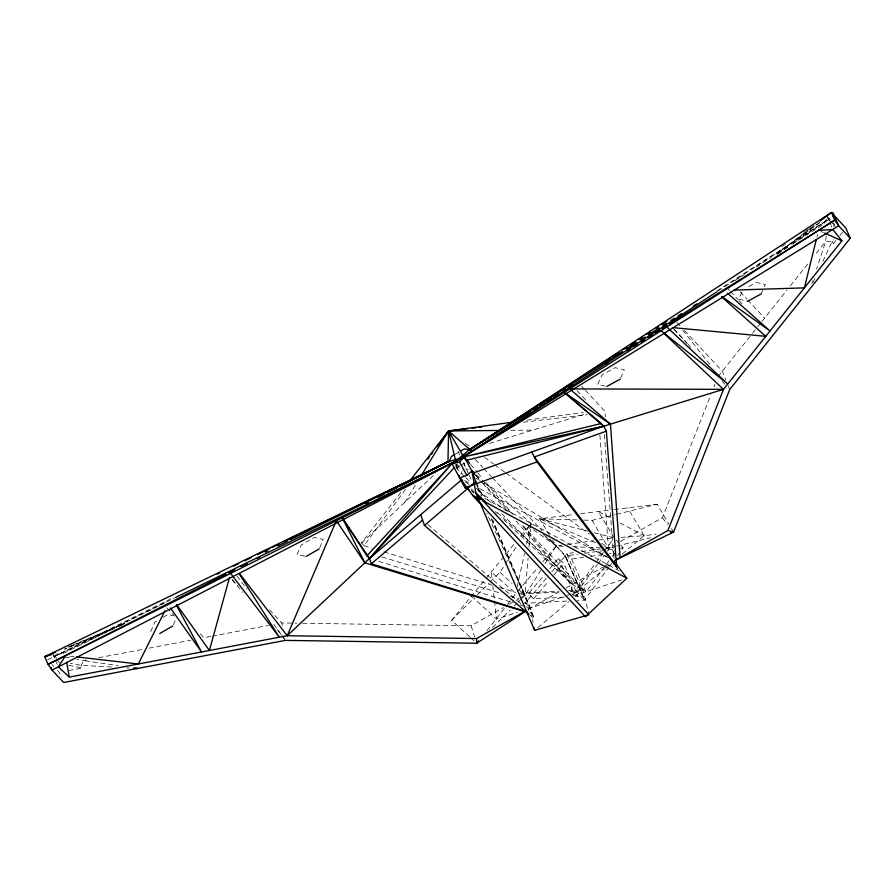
<?xml version="1.0" encoding="UTF-8"?>
<svg xmlns="http://www.w3.org/2000/svg" width="895" height="895" viewBox="0 0 895 895"><rect width="100%" height="100%" fill="white"/><g stroke="black" fill="none" stroke-linecap="round" stroke-linejoin="round"><path stroke-width="0.67" stroke-dasharray="4.47 3.36" d="M614.004 558.245L614.093 550.101M522.042 598.263L525.007 595.332L528.072 558.1M528.99 547.069L530.466 529.146M530.578 527.77L530.914 523.631L520.342 536.519M826.163 236.09L825.626 241.594L816.553 269.071M833.681 226.502L833.939 223.817L827.428 216.803M835.852 240.643L833.346 243.787L833.737 239.77M571.446 591.271L572.218 584.524L521.013 524M517.254 586.751L524.526 553.177M526.562 543.78L530.914 523.631L521.337 538.723M816.945 237.074L817.605 234.4M811.799 283.458L812.671 280.84M461.048 474.081L461.954 471.531M464.08 465.601L464.829 463.476M620.559 541.363L662.423 517.724L710.887 394.706M713.941 386.931L714.971 384.347M826.376 219.107L824.452 223.605L791.281 244.727L833.122 216.344M150.74 631.601L154.813 622.103L157.196 620.727M173.339 624.777L175.89 618.848M319.716 547.729L323.285 539.417L314.279 537.481L301.19 545.044L297.118 554.542L306.124 556.477M620.66 377.981L624.33 369.769L615.245 367.7L601.966 375.027L597.77 384.414L606.844 386.483M741.91 292.15L738.755 299.198L747.84 301.257M761.119 293.929L765.326 284.543L756.241 282.473L746.587 287.81M812.996 282.451L815.916 276.208M822.919 261.217L832.249 241.236L825.626 241.594L814.428 255.634M404.73 502.419L415.694 484.553M490.102 582.153L499.958 572.375L504.388 565.416M505.127 564.253L516.918 545.681M519.928 598.196L525.007 595.332L540.647 570.652M545.122 563.593L556.298 545.972L561.825 545.2M609.238 566.703L584.592 600.097L577.499 600.478M400.77 492.485L361.502 543.019L363.985 545.704L405.446 489.464M572.408 594.571L595.332 563.503M596.159 562.396L603.554 552.36M604.382 551.253L613.422 538.991M609.025 560.785L585.956 592.043L581.045 586.684L597.513 564.365M598.341 563.246L604.103 555.437M607.403 550.973L609.875 547.617L613.97 552.081M612.325 556.321L614.787 552.976L609.383 553.725M610.054 565.595L611.688 563.38M617.416 555.627L623.133 547.863L620.47 544.876M487.014 630.628L506.57 605.714M507.409 604.606L511.604 599.035M512.443 597.927L515.8 593.474L491.277 571.961L492.037 578.897M718.025 376.571L751.655 334.383M752.527 333.298L756.846 327.883M757.707 326.798L760.291 323.554M762.003 321.406L786.895 290.181M790.33 285.863L809.259 262.123M840.025 235.407L842.531 232.264M469.662 636.815L451.628 620.291L485.247 579.322M486.108 578.271L514.178 544.037M517.601 591.36L537.403 568.135M542.795 561.803L556.298 545.972L563.168 546.263M564.197 597.211L533.532 598.867L528.408 593.687L544.406 574.926M549.731 568.672L558.614 558.256L563.749 563.425L578.148 596.45L575.351 596.607M546.431 578.125L524.951 603.319L567.822 601.004M551.801 571.827L565.45 555.817L548.68 537.828M533.532 598.867L548.635 581.146M553.971 574.892L563.749 563.425M455.801 466.038L457.703 464.002M451.628 620.291L473.332 598.777M477.281 594.873L489.117 583.137M492.451 627.596L510.206 609.998M514.155 606.083L517.109 603.152M518.104 602.167L521.058 599.236M361.502 543.019L435.899 473.153M622.293 553.983L644.165 535.691L656.192 534.203M537.783 627.641L568.795 601.72M575.205 596.361L583.003 589.85L521.259 523.832M572.643 595.209L604.572 568.739M605.613 567.877L610.837 563.548M775.909 254.292L812.526 226.703M819.563 222.497L777.117 253.665L819.518 222.587M777.509 254.135L790.128 245.51M528.139 609.629L530.478 608.097L565.886 595.79M781.615 246.606L786.313 243.552M803.889 232.118L815.613 224.488M718.249 290.92L828.479 219.309L835.035 226.379L833.939 223.817M716.761 290.998L828.479 219.309M735.131 280.493L744.495 274.53M756.185 267.079L771.4 257.391M777.24 253.665L790.106 245.476M163.136 617.281L167.902 614.541L175.621 616.196M454.984 454.369L458.553 452.299M456.349 467.861L459.918 465.792M461.104 465.109L464.673 463.051M302.611 623.267L471.072 625.784L503.359 607.548M509.344 604.17L518.91 598.766L509.602 595.925M605.747 548.064L608.488 548.188L613.567 545.312M528.453 609.249L559.106 591.942M566.255 587.892L603.23 567.016M604.427 566.345L610.39 562.977M47.648 659.816L174.044 597.289M165.239 602.704L62.135 654.077L55.624 654.1M59.596 662.725L53.968 656.673L174.402 598.05M113.385 629.04L53.968 656.673M118.442 626.69L124.752 623.748M67.93 647.051L71.801 645.44M73.088 644.903L124.606 623.446M567.195 595.343L583.003 589.85L588.597 613.5M573.426 595.869L621.6 579.971M471.452 596.126L496.49 619.072L517.411 612.325M527.86 608.947L530.478 608.097L534.27 618.803L530.053 615.212M489.509 443.417L586.572 413.568M583.764 520.118L592.054 520.375L615.1 514.659M616.454 514.323L657.131 504.243L668.766 523.944M604.662 546.543L608.488 548.188L615.268 546.498M616.621 546.163L650.52 537.761M86.412 660.04L83.682 660.566L76.936 659.268M98.707 657.713L143.603 649.188M148.984 648.159L190.691 640.238M210.784 636.423L203.937 637.721L199.272 632.709M212.16 636.166L268.377 625.482M68.725 670.489L82.284 667.916L81.188 665.354L83.682 660.566L118.218 665.634M567.34 544.428L593.553 540.77M599.068 539.998L614.25 537.884L598.33 511.515L610.39 517.869M581.045 586.684L566.647 553.658L573.404 552.707M581.504 551.577L600.422 548.937M605.825 548.188L609.875 547.617M545.883 536.72L556.298 545.972L565.192 555.963L577.857 554.195M584.726 553.233L602.559 550.738M608.041 549.977L613.534 549.206M620.392 548.255L623.133 547.863M566.647 553.658L571.569 559.017L583.719 557.317M590.476 556.366L603.98 554.486M526.976 420.191L583.372 412.438M549.731 535.333L539.528 518.776L573.706 514.558M580.553 513.708L613.03 509.691M614.362 509.535L657.131 504.243M523.407 422.194L587.154 414.721M621.04 537.38L644.165 535.691L627.731 507.879M518.574 593.318L558.905 591.147M568.649 590.622L583.003 589.85L495.528 510.888M528.408 593.687L559.073 592.031M570.227 591.427L573.013 591.282L578.148 596.45M510.698 430.327L532.793 430.103M269.54 609.819L281.735 622.954L297.039 623.177M595.723 542.739L539.528 518.776L576.85 519.917M572.778 546.666L600.254 547.829M111.427 667.021L81.188 665.354L70.313 663.273M126.553 667.86L129.305 668.017M69.653 656.125L75.146 656.751M64.776 656.93L70.179 657.97M68.691 665.298L82.284 667.916M539.528 518.776L587.556 531.059M594.235 532.76L612.907 537.537M381.975 556.947L501.625 593.486M363.985 545.704L371.973 548.165M383.955 551.857L491.735 585.073M499.723 587.534L515.688 592.456M521.013 594.101L525.007 595.332L486.79 513.148M378.775 561.344L511.85 602.357M519.838 604.819L525.152 606.463M526.484 606.866L530.478 608.097L533.129 622.484M529.717 612.627L532.38 613.455L528.151 609.864M455.04 464.539L459.75 466.351M465.758 468.667L468.208 469.606M821.051 231.492L823.501 232.588M583.003 589.85L572.218 584.524L501.323 517.344M620.034 522.96L644.165 535.691M464.606 480.537L469.517 483.177M607.817 557.641L479.34 488.469L483.009 497.072M471.866 491.478L474.171 492.72M484.676 498.381L619.228 570.82M455.533 465.892L462.413 470.009M476.14 478.254L479.552 480.302M484.117 483.043L606.81 556.656M465.366 481.902L471.05 485.907M477.874 490.706L508.561 512.332M533.565 529.952L556.298 545.972L552.651 540.054M465.467 443.349L469.964 446.65M484.609 457.39L493.615 463.99M494.745 464.818L504.881 472.247M506.011 473.063L589.346 534.147M601.731 543.231L608.488 548.188L599.717 432.867M427.844 524.582L521.819 604.472M543.097 534.36L556.298 545.972M476.039 474.708L533.375 525.611M499.958 572.375L511.985 583.395M518.999 589.816L525.007 595.332M470.658 637.732L474.663 641.402M471.419 489.017L474.361 491.791M495.248 511.582L497.273 513.506M524.604 602.245L530.478 608.097L492.765 519.883M455.98 467.727L464.706 476.487M465.668 477.46L470.524 482.338M476.33 488.178L492.944 504.869M501.748 513.719L572.218 584.524L515.811 520.722M475.267 459.471L482.897 467.604M483.848 468.622L491.478 476.767M492.429 477.785L542.001 530.701M475.67 475.077L480.425 480.156M481.376 481.163L511.761 513.674M471.083 490.08L473.936 493.123M740.098 291.848L746.687 298.941M747.627 299.948L764.565 318.195M726.74 287.429L729.537 290.439M730.477 291.446L737.928 299.467M738.856 300.474L743.521 305.486M676.956 322.401L680.737 326.474M684.518 330.535L722.299 371.212L725.767 379.748M673.935 329.114L687.069 343.255M688.009 344.262L690.828 347.294M581.649 386.248L584.446 389.258M585.375 390.265L604.964 411.353L605.367 416.913M577.13 390.701L587.377 401.721M232.308 579.703L237.969 585.8M166.895 607.806L173.485 614.899M53.845 655.162L56.642 658.172M52.1 664.616L53.879 666.54M57.448 670.377L59.227 672.29L61.419 677.403M673.98 329.181L687.203 343.501M722.164 381.315L725.006 384.38M575.597 590.241L584.592 600.097L565.349 555.94L584.703 599.941M616.017 539.875L619.575 543.869M475.502 475.111L481.846 482.293M482.752 483.322L508.416 512.354M232.129 579.882L243.16 592.4M470.613 464.427L476.934 471.9M477.84 472.963L482.349 478.299M485.963 482.573L512.936 514.446M682.684 330.143L710.91 365.753M662.423 517.724L667.569 524.336M237.018 576.078L247.042 589.38M277.092 629.297L284.599 639.276M273.87 624.441L281.578 635.07M282.35 636.132L284.666 639.321M671.507 528.576L673.566 532.055M592.054 520.375L608.488 548.188M457.983 451.203L459.739 454.996M463.274 462.581L468.566 473.958M469.148 475.223L472.09 481.544M477.606 487.372L481.465 496.188M491.489 519.078L530.478 608.097M571.569 559.017L585.956 592.043M565.226 556.075L584.413 600.109M558.614 558.256L573.013 591.282M827.383 216.758L831.757 226.972M832.249 241.236L833.346 243.787M478.4 488.111L481.689 495.785M491.545 518.854L534.27 618.803M52.872 654.111L57.258 664.336M728.239 385.834L729.727 389.493M471.072 625.784L474.674 637.005M456.517 464.483L458.106 471.184M281.735 622.954L282.305 625.627M492.809 585.822L494.342 599.672M494.499 601.06L496.49 619.072M604.349 434.534L613.757 558.178M124.662 623.502L64.529 649.199L124.651 623.502"/><path stroke-width="1.34" d="M816.285 239.748L804.392 287.866L734.023 290.103M229.523 577.376L209.408 650.497L176.762 604.763M614.988 560.382L667.894 530.5L723.507 389.347L841.904 240.811L832.853 229.534L818.601 230.395M615.212 560.359L673.566 532.055L729.727 389.493L850.25 238.294L845.865 228.08L834.285 215.605M239.457 573.505L287.206 635.718L336.307 520.722L364.847 562.821L524.392 611.542L476.554 638.56L287.206 635.718L69.273 677.112L58.354 666.887L52.022 670.042L48.039 664.37L44.75 656.706L447.97 461.82L458.441 458.687L469.83 449.469L831.388 212.495L833.189 213.055L838.671 225.831L850.25 238.294M448.865 462.368L451.416 456.428L453.799 455.052M164.96 610.759L138.311 664L76.511 656.908M420.807 476.218L448.574 430.965L511.839 422.272M65.525 655.655L58.354 666.887L464.281 456.953L469.707 463.353M427.844 459.09L429.499 456.842M431.155 454.593L432.822 452.344M436.961 446.717L448.574 430.965L467.973 428.694M409.306 481.499L448.574 430.965L499.656 430.45M50.925 667.48L52.022 670.042L63.612 682.505L285.438 640.384L476.677 643.236L478.4 641.133M287.206 635.718L369.467 558.48L452.892 462.625L366.972 555.795L369.467 558.48L371.358 563.828L527.054 611.811M364.847 562.821L342.226 517.769L369.467 558.48L453.91 468.063M469.562 490.247L464.952 487.764L452.098 463.834L459.594 461.965L464.281 456.953L471.878 471.016L477.852 486.824M476.554 638.56L476.677 643.236L478.646 641.279M614.764 562.038L626.802 578.248L585.453 616.767L472.526 495.181L459.694 477.896L459.057 475.211M369.467 558.48L461.563 479.809M462.536 480.939L459.694 477.896L466.81 475.334L471.878 471.016L473.958 472.862M371.358 563.828L422.563 520.096M528.99 614.306L424.465 525.443L475.67 481.711M820.29 220.852L831.388 212.495L834.677 220.159L838.671 225.831L452.098 463.834L717.074 291.68M476.677 643.236L525.801 611.162M571.804 383.116L469.83 449.469L448.574 430.965L447.97 461.82L399.383 486.421M574.154 381.594L587.042 373.204M589.391 371.682L595.253 367.867M597.591 366.346L610.491 357.955M612.829 356.434L618.691 352.619M623.379 349.565L626.903 347.271M630.416 344.989L635.103 341.935M638.616 339.652L642.14 337.359M646.828 334.316L650.341 332.023M656.203 328.208L658.541 326.686M662.065 324.393L666.753 321.35M622.696 351.366L469.83 449.469L530.053 411.622M626.22 349.106L636.804 342.315M640.328 340.055L645.038 337.035M648.562 334.764L659.145 327.973M662.68 325.713L666.204 323.453M670.903 320.432L674.438 318.161M677.962 315.901L681.487 313.642M693.245 306.09L696.78 303.83M510.754 423.413L469.83 449.469L504.064 427.821M452.098 463.834L834.677 220.159L669.37 324.057M506.425 426.333L511.146 423.346M533.588 409.395L537.134 407.169M539.495 405.692L544.216 402.716M546.577 401.228L551.298 398.264M553.658 396.776L558.39 393.811M563.112 390.846L565.472 389.359M569.007 387.132L572.554 384.906M605.613 364.131L607.974 362.643M626.869 350.773L630.404 348.547M633.951 346.32L637.497 344.094M641.033 341.868L644.579 339.641M648.125 337.415L652.847 334.439M655.207 332.962L659.928 329.986M662.289 328.51L667.01 325.534M460.936 450.923L464.505 448.865L470.938 450.252M159.746 633.526L172.824 625.963M306.124 556.477L319.202 548.915M747.84 301.257L761.119 293.929M606.844 386.483L620.134 379.156M226.2 574.131L48.039 664.37L464.281 456.953L465.344 459.359M228.695 572.878L234.915 569.712M241.147 566.557L247.378 563.403M257.346 558.357L259.841 557.093M365.742 503.46L368.237 502.196M378.193 497.15L384.425 493.995M386.92 492.731L396.888 487.685M404.305 483.736L406.8 482.483M416.779 477.471L447.97 461.82L312.556 527.748M394.494 488.457L403.197 484.128M405.692 482.886L447.97 461.82L290.372 539.763M265.356 552.125L267.851 550.895M277.864 545.939L287.866 540.994M217.272 574.143L219.778 572.923M233.573 566.211L238.585 563.76M244.85 560.717L251.126 557.663M257.391 554.609L269.932 548.501M272.438 547.281L278.703 544.227M284.979 541.173L297.509 535.076M300.015 533.856L310.05 528.967M175.655 597.435L464.281 456.953M55.054 652.41L44.75 656.706L51.72 654.48M473.298 473.007L603.711 426.199L723.507 389.347L664.079 333.578M620.056 557.518L610.446 424.129L564.286 392.379L601.227 423.514L603.711 426.199L606.351 431.133L534.337 456.976L616.599 565.886M464.952 487.764L536.966 461.909L617.55 568.605M485.235 501.592L475.972 493.234L534.583 630.326L588.91 614.82L475.972 493.234L471.878 471.016L474.719 474.059M466.329 460.298L603.711 426.199L564.286 392.379M670.858 532.726L673.566 532.055L667.894 530.5M601.227 423.514L462.57 457.166L603.711 426.199M670.892 532.38L673.566 532.055M472.135 428.213L476.285 427.72M479.06 427.396L481.834 427.072M723.507 389.347L569.723 388.911L610.446 424.129M133.422 668.241L137.55 668.464L134.787 668.062M672.358 327.559L765.773 336.33L721.638 296.871M824.731 233.136L841.904 240.811M480.548 499.511L472.526 495.181L482.159 505.138M483.009 500.831L626.802 578.248M721.918 296.525L770.047 330.96L727.478 293.18M661.058 330.736L727.769 383.989L666.865 327.044M459.694 477.896L462.625 480.671M471.878 471.016L474.596 474.093M230.619 573.382L279.341 637.218L239.178 573.762M170.442 607.951L201.543 651.996L176.315 605.02M342.226 517.769L366.972 555.795M462.961 455.7L448.574 430.965L455.555 460.466M459.594 461.965L466.81 475.334M614.63 562.194L615.939 564.655M531.697 452.042L536.966 461.909M420.672 514.748L424.465 525.443M534.102 627.708L534.583 630.326M66.7 662.356L69.273 677.112M606.351 431.133L616.487 564.499"/></g></svg>
